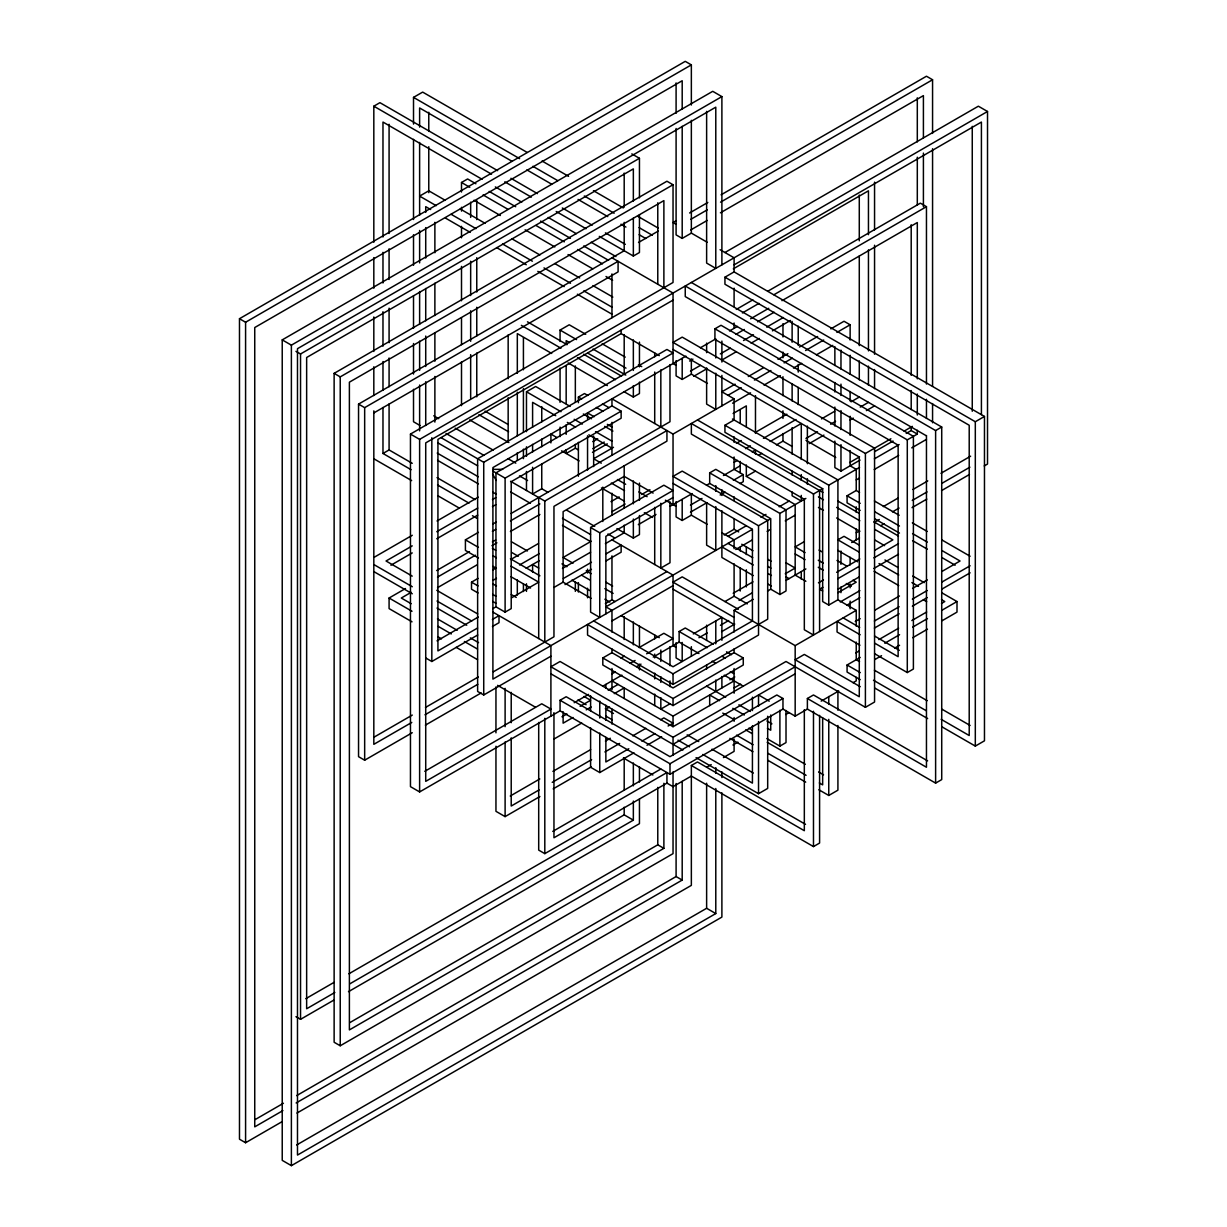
<?xml version="1.0" encoding="UTF-8"?>
<svg xmlns="http://www.w3.org/2000/svg" width="1227" height="1227" viewBox="0 0 1227 1227"><rect width="100%" height="100%" fill="white"/><g stroke="black" fill="none" stroke-linecap="round" stroke-linejoin="round"><path stroke-width="1.5" d="M373.821 242.24L373.821 106.197L379.925 102.669L497.641 170.645M413.514 124.096L413.514 97.378L422.671 92.102L527.135 152.409M461.505 192.025L461.505 182.486L467.61 178.973L475.907 183.759M282.041 1121.677L245.584 1142.736L239.48 1139.208L239.48 318.713L685.249 61.35L691.353 64.878L691.353 105.031M239.48 318.713L245.584 322.241L691.353 64.878M721.89 792.841L721.89 917.09L291.382 1165.65L282.225 1160.359L282.225 339.879L712.734 91.319L721.89 96.611L721.89 264.848M282.225 339.879L291.382 345.155L721.89 96.611M295.952 351.336L300.538 353.974L639.451 158.298L639.451 197.869M673.04 771.936L673.04 853.639L340.232 1045.772L334.127 1042.26L334.127 373.361L666.936 181.228L673.04 184.74L673.04 282.471L410.462 434.082L410.462 786.645L419.619 791.936L560.064 710.847L669.988 774.298L782.964 709.083L795.173 716.139L807.381 709.083L935.618 783.117L941.722 779.59L941.722 427.027L691.353 282.471M334.127 373.361L340.232 376.888L673.04 184.74M412.257 732.718L364.664 760.203L358.545 756.676L358.545 404.112L624.19 250.753L624.19 222.332M638.515 242.471L658.239 231.09M676.353 220.63L673.04 222.547L676.092 224.311M689.605 212.977L707.826 202.455M721.077 194.817L926.462 76.227L932.566 79.755L932.566 133.406M358.545 404.112L364.664 407.64L618.086 261.32L618.086 271.903L373.821 412.932M690.74 219.372L707.304 209.817M720.556 202.164L932.566 79.755M599.313 236.382L633.347 256.029L639.451 252.517L639.451 214.832M690.694 229.97L707.197 220.446M720.402 212.823L923.41 95.614L923.41 137.761M676.092 128.498L676.092 234.878L682.197 238.406L691.353 233.115L707.166 242.24M560.064 341.489L560.064 330.078L569.221 324.787L585.708 334.296M724.942 252.517L978.364 106.197L987.52 111.488L987.52 464.051L984.238 465.953M382.977 407.502L382.977 453.469L389.082 449.956L412.241 463.315M410.462 434.082L419.619 439.373L987.52 111.488M673.04 300.109L425.723 442.886L425.723 781.354L550.908 709.083L541.751 703.792L424.803 771.308M734.099 264.848L981.416 122.056L981.416 414.634M659.298 355.631L621.138 333.606L437.932 439.373L437.932 650.908L477.548 628.04M733.301 268.851L868.455 190.814L868.455 234.648M526.475 431.643L526.475 391.781L535.647 386.49L570.172 406.413M941.155 719.329L969.207 735.525L969.207 425.263L724.942 284.235L724.942 277.195L734.099 271.903L984.468 416.444L984.468 740.817L975.312 746.093L942.428 727.12M578.392 402.717L578.392 397.057L584.497 393.545L587.764 395.416M736.292 309.419L752.872 299.848M767.795 291.228L920.357 203.161L926.462 206.673L926.462 384.066M441.459 437.886L483.729 462.288L673.04 352.993L666.936 349.465L477.625 458.76L477.625 691.445L483.729 694.973L550.908 656.2M875.02 643.347L898.133 656.69L898.133 445.156L714.927 339.388L714.927 328.805L721.031 325.278L913.394 436.337L913.394 669.022L907.29 672.549L874.621 653.7M742.396 312.946L758.976 303.376M773.9 294.756L926.462 206.673M685.924 356.121L492.901 467.579L492.901 679.114L752.258 529.374M700.433 347.747L715.786 338.882L715.786 357.947M729.528 330.953L737.412 326.413M750.602 318.79L768.762 308.299M781.967 300.676L917.305 222.547L917.305 378.821M611.966 405.876L495.953 472.855L495.953 606.844L505.11 612.12L511.214 608.607L511.214 481.674L621.138 418.223L621.138 411.168L611.966 405.876L611.966 398.821L673.04 434.082L734.099 398.821L734.099 419.971L724.942 425.263L724.942 432.318L822.657 488.729L822.657 601.552L828.762 605.08L837.918 599.788L856.231 610.356L856.231 626.23M689.62 361.045L692.933 359.143M736.031 334.25L744.314 329.465M757.565 321.811L774.145 312.241M624.19 391.781L633.347 397.057L639.451 393.53L639.451 382.103M493.024 471.183L505.11 478.147L621.138 411.168M690.479 371.121L700.433 365.385M720.326 353.897L730.264 348.161M743.531 340.508L753.47 334.756M766.737 327.103L783.301 317.532M374.312 557.196L412.272 535.279M437.027 520.984L478.285 497.165M676.092 360.661L676.092 375.907L682.197 379.434L691.353 374.143L707.427 383.422M693.684 376.336L706.813 368.76M721.568 360.232L736.338 351.704M751.108 343.177L759.298 338.437M772.427 330.861L790.479 320.446M578.392 449.941L575.34 448.192L566.168 453.469L566.168 449.649M412.226 545.877L386.03 561L412.226 576.123M436.781 531.705L477.717 508.07M492.456 499.558L495.723 497.671M592.81 441.613L597.718 438.791M390.938 565.218L412.226 552.932M436.781 538.745L477.717 515.125M492.456 506.613L495.723 504.726M592.81 448.668L604.267 442.057M592.472 452.395L607.273 443.852M547.856 492.257L541.751 488.729L532.595 494.021L532.595 467.288M613.5 447.303L593.653 458.76L601.291 463.162M478.438 557.948L465.416 550.432L465.416 539.849L478.438 532.334M493.101 523.868L496.352 521.981M511.015 513.53L669.988 421.735L669.988 364.572M735.096 384.158L721.89 391.781L734.099 398.821M748.301 376.52L763.148 367.947M778.01 359.373L787.903 353.652M799.467 346.996L817.611 336.505M830.817 328.882L844.023 321.259L850.127 324.787L850.127 340.032M492.38 531.337L495.647 529.45M510.401 520.938L539.88 503.914M510.555 481.291L544.803 501.061L666.936 430.554L666.936 441.137L553.96 506.352L553.96 636.798L493.423 671.752M727.994 395.293L741.2 387.671M754.406 380.048L770.909 370.523M784.114 362.901L792.366 358.131M805.572 350.508L823.716 340.032M836.921 332.41L850.127 324.787M412.011 621.828L389.082 608.607L389.082 598.024L405.493 588.546M436.659 570.555L469.466 551.613M492.38 541.92L495.647 540.018M510.401 531.506L539.88 514.481M732.611 403.208L750.571 392.839M764.022 385.079L780.387 375.631M793.486 368.069L801.676 363.345M816.415 354.833L832.78 345.385M411.183 592.319L401.29 598.024L411.168 603.715M437.548 577.089L475.447 555.217M491.92 545.693L496.874 542.84M733.117 413.499L746.323 405.876L746.323 426.843M437.548 587.672L477.088 564.834M478.055 592.978L471.521 589.205L471.521 582.165L478.055 578.392M492.748 569.895L496.015 568.009M510.723 559.527L538.484 543.5M610.985 501.644L619.144 496.935M493.147 580.248L496.444 578.346M519.542 565.003L539.359 553.576M611.966 511.644L625.172 504.021M641.675 494.496L649.927 489.726M590.601 527.503L663.884 485.202L673.04 490.493L599.758 532.794L590.601 527.503L590.601 612.12L599.758 617.411L599.758 532.794M736.338 443.361L741.231 440.539M755.878 432.088L786.829 414.22M526.153 568.254L539.359 560.632M745.51 448.653L750.387 445.83M763.424 438.315L795.986 419.511M591.23 541.245L563.116 557.472L573.024 563.193M770.74 589.205L770.74 518.699L709.681 483.438L709.681 472.87L715.786 469.343L786.016 509.88L786.016 590.969L779.897 594.497L770.74 589.205L767.565 591.046M673.04 497.548L605.862 536.322L605.862 613.883M734.099 462.288L737.381 460.401M752.12 451.889L755.403 449.987M770.142 441.475L801.277 423.499L801.277 459.45M437.027 640.862L478.285 617.028M492.901 608.607L495.953 606.844M511.613 597.794L538.699 582.165L511.015 566.168M562.457 568.438L590.601 552.196M605.371 543.668L624.19 532.794L624.19 525.171M638.331 524.635L656 514.435M669.988 506.352L692.151 493.561M706.491 485.278L709.681 483.438M723.424 475.509L740.218 465.815M758.531 455.232L761.783 453.361M776.446 444.895L782.964 441.137L792.121 446.429M821.476 418.898L834.636 411.306M851.063 401.812L859.283 397.057M492.395 619.466L499.006 615.647L499.006 622.702L492.441 626.491M563.362 578.484L591.429 562.288M606.276 553.714L621.138 545.141L621.138 552.196L606.276 560.77M616.92 528.607L633.347 538.086L639.451 534.558L639.451 515.509M690.448 505.125L701.997 498.453M733.363 480.34L743.271 474.634L743.271 481.674L739.958 483.591M805.97 438.422L817.489 431.781M830.633 424.189L835.572 421.336M860.234 407.103L868.455 402.349M553.96 587.442L563.116 582.165L591.077 598.301M746.323 464.956L746.323 476.383L755.479 471.107M425.723 657.963L431.827 661.491L477.702 635.003M565.018 584.589L591.429 569.343M690.448 512.165L706.951 502.641M720.157 495.018L725.111 492.165M809.237 443.591L823.931 435.11M850.066 420.017L853.332 418.131M866.385 410.6L874.56 405.876M676.092 501.69L676.092 516.935L682.197 520.463L691.353 515.171L707.289 524.374M374.312 736.998L412.272 715.08M425.478 707.458L478.285 676.967M605.371 603.592L611.966 599.788L615.034 601.552M724.206 534.987L734.099 529.282L738.685 531.92M849.636 462.579L859.544 456.858M795.173 666.767L673.04 737.289L550.908 666.767L560.064 661.491L673.04 726.706L786.016 661.491L865.403 707.319L874.56 702.028L874.56 448.177L682.197 337.118L673.04 342.41L865.403 453.469L890.894 438.76M904.1 431.137L912.351 426.367M666.936 571.583L605.862 606.844L611.966 610.356L611.966 632.135M727.994 536.322L746.154 525.846M761.001 517.273L765.955 514.404M779.16 506.782L789.068 501.076M834.866 441.107L834.866 467.579L840.97 471.107L860.035 460.094M874.882 451.521L893.041 441.045M906.247 433.422L911.201 430.554L917.305 434.082L917.305 430.278M411.781 722.427L373.821 744.329L373.821 410.861M424.987 714.804L477.794 684.313M758.531 525.754L758.531 635.049L673.04 684.405L587.549 635.049L587.549 624.466L673.04 673.822L767.688 619.175L767.688 520.463L682.197 471.107L673.04 476.383L758.531 525.754L770.418 518.883M709.681 472.87L779.897 513.407L805.863 498.423M813.486 494.021L813.486 635.049L804.329 629.758L804.329 499.297L691.353 434.082L691.353 423.499L813.486 494.021L822.78 488.653M724.942 425.263L828.762 485.202L859.544 467.426M874.391 458.852L899.146 444.557M714.927 328.805L907.29 439.864L917.305 434.082M425.386 725.142L481.183 692.933M926.462 435.846L685.249 296.581L685.249 285.998L935.618 430.554L941.722 427.027M611.966 620.939L673.04 585.678M735.755 549.481L752.258 539.941M767.12 531.368L770.418 529.466M785.265 520.892L795.173 515.171M856.231 479.91L859.498 478.024M874.207 469.542L898.701 455.401M911.768 447.855L926.462 439.373M860.173 510.401L847.075 502.84L847.075 495.785L856.231 490.493L859.544 492.395M724.942 277.195L975.312 421.735L984.468 416.444M611.767 652.549L673.04 687.933L734.099 652.672L743.271 657.963L743.271 665.003L673.04 705.556L602.81 665.003L602.81 657.963L611.966 652.672L611.966 648.945M804.329 541.613L795.173 546.905L805.081 552.625M620.969 658.055L624.267 656.154M639.129 647.58L663.884 633.285L673.04 638.561L646.629 653.807M733.194 593.255L753.01 581.828M883.317 506.598L898.133 498.024M912.965 489.466L927.781 480.907M940.971 473.3L970.618 456.183M724.942 601.552L734.099 596.261L747.304 603.883M560.064 710.847L560.064 700.264L566.168 696.737L669.988 756.676L776.844 694.973L782.964 698.5L782.964 709.083M653.239 657.058L679.144 642.089L679.144 631.522L685.249 627.994L713.316 644.19M611.966 673.822L615.279 671.921M630.126 663.347L635.08 660.479M739.053 600.448L752.258 592.825M785.265 573.776L795.173 568.055L786.016 562.764M856.231 532.794L859.529 530.892M874.36 522.334L879.299 519.481M892.474 511.874L899.069 508.07M912.244 500.463L927.06 491.904M941.891 483.346L969.897 467.18M574.175 702.703L588.561 694.39M602.81 686.169L621.874 675.157M636.736 666.583L640.985 664.129M693.286 633.93L721.89 617.411L721.89 640.279M734.099 631.982L734.099 610.356L753.225 599.328M786.016 580.402L805.863 568.945M851.661 542.503L859.513 537.963M880.848 525.647L884.13 523.745M912.029 507.641L926.799 499.113M941.569 490.585L969.468 474.481M561.966 716.798L566.92 713.945M580.126 706.323L590.018 700.602M608.178 690.126L618.086 684.405M698.945 637.718L707.197 632.948M720.402 625.325L728.654 620.555M573.024 717.473L563.116 723.178L563.116 711.752M586.23 709.85L591.184 706.982M614.282 693.638L624.19 687.933L624.19 698.5M721.568 631.706L734.758 624.083M818.455 582.825L823.409 579.957M836.645 572.319L859.805 558.945M874.682 550.356L892.873 539.849L874.682 529.343M553.96 739.053L581.721 723.025M606.215 708.884L609.482 706.997M822.888 587.304L819.59 589.205L822.657 590.969M837.688 578.761L859.053 566.429M873.854 557.886L898.517 543.653M837.688 589.343L859.053 577.012M873.854 568.469L898.517 554.221M838.087 592.641L856.231 582.165L852.934 580.248M602.81 657.963L673.04 698.5L743.271 657.963M840.265 601.966L859.851 590.647M510.263 796.016L539.788 778.961M552.917 771.384L590.647 749.605M605.417 741.077L610.325 738.24M669.988 703.792L660.832 709.083L660.832 697.642M846.799 605.233L859.851 597.702M539.098 789.927L511.214 806.032L511.214 737.841M552.227 782.351L591.598 759.62M604.896 751.952L619.65 743.439M632.749 735.863L645.862 728.301M660.601 719.789L663.884 717.902L673.04 723.178L668.117 726.016M729.866 679.804L734.774 676.967M611.966 680.878L673.04 716.139L734.099 680.878L743.271 686.169M734.099 610.356L795.173 645.617L856.231 610.356M495.953 746.246L495.953 811.323L505.11 816.615L539.911 796.522M553.178 788.869L591.291 766.844M628.807 748.731L605.862 761.967L605.862 737.366M641.905 741.154L655.019 733.593M734.099 687.933L740.663 684.145M855.265 621.506L860.173 618.669M874.912 610.156L899.468 595.985M912.566 588.423L927.305 579.911M942.045 571.399L960.051 561L942.045 550.601M590.601 727.764L590.601 767.258L599.758 772.55L633.96 752.795M646.982 745.28L661.644 736.813M874.391 621.031L899.146 606.736M912.351 599.113L927.198 590.54M942.06 581.966L970.112 565.77M673.04 744.329L795.173 673.822M874.391 628.086L899.146 613.791M912.351 606.169L927.198 597.595M942.06 589.021L970.112 572.825M855.802 652.917L859.099 651.016M878.869 639.604L898.639 628.193M911.83 620.571L926.661 612.012M941.492 603.454L944.775 601.552L941.492 599.65M552.763 831.4L660.832 769.022M560.064 700.264L669.988 763.731L782.964 698.5M860.234 679.651L847.075 672.059L847.075 665.003L860.204 657.427M884.805 643.224L899.575 634.696M912.704 627.12L927.459 618.592M942.229 610.08L956.999 601.552L956.999 612.12L942.229 620.647M819.59 715.372L819.59 843.056L813.486 846.584L691.353 776.062L691.353 765.495L697.473 761.967L805.526 824.36M807.381 709.083L807.381 698.5L813.486 694.973L927.612 760.863M874.974 659.482L881.523 655.693M894.652 648.117L899.575 645.279M912.704 637.703L927.459 629.175M538.699 722.427L538.699 850.112L544.803 853.639L666.936 783.117L673.04 786.645L691.353 776.062M732.948 745.004L737.902 742.151M785.771 714.513L789.068 712.611M305.784 998.686L333.974 982.413M348.897 973.793L624.19 814.851L633.347 820.142L633.347 801.078M706.629 767.258L711.2 764.605M723.424 757.565L734.099 751.384L734.099 739.053M821.185 701.108L838.716 691M853.056 682.718L856.231 680.878L856.231 677.35M334.833 992.49L306.643 1008.763L306.643 357.502L633.347 168.881L633.347 201.09M349.756 983.87L633.347 820.142M295.952 1016.692L300.538 1019.33L333.606 1000.25M348.483 991.661L639.451 823.67L639.451 799.068M766.844 738.562L779.897 746.108L786.016 742.58L786.016 710.51M349.91 1022.566L657.779 844.82L663.884 848.348L663.884 783.271M663.884 848.348L349.388 1029.913L349.388 382.18L663.884 200.615L663.884 287.762M696.062 757.626L758.531 793.7L767.688 788.409L767.688 716.261M255.262 1119.515L283.422 1103.257M296.673 1095.604L676.092 876.553L682.197 880.081L682.197 781.354M282.9 1110.604L254.741 1126.861L254.741 327.532L682.197 80.737L682.197 109.234M296.152 1102.95L682.197 880.081M818.869 789.759L828.762 795.464L837.918 790.173L837.918 725.479M296.949 1113.073L691.353 885.373L691.353 776.415M296.627 1144.99L706.629 908.287L715.786 913.563L715.786 788.501M715.786 913.563L297.486 1155.067L297.486 348.683L715.786 107.178L715.786 268.376L706.629 263.084L706.629 111.381M493.499 469.343L502.671 469.343M631.813 153.896L639.451 158.298M720.096 249.71L734.099 257.793L734.099 271.903M542.058 161.013L568.576 176.335M593.454 190.691L623.301 207.93M638.224 216.55L658.117 228.023M413.514 97.378L519.619 158.651M532.886 166.305L557.764 180.66M584.297 195.983L614.144 213.222M639.006 227.578L652.273 235.231M512.042 161.32L419.619 107.961L419.619 127.117M526.889 169.893L551.644 184.188M578.055 199.434L607.764 216.581M620.969 224.204L625.923 227.072M639.129 234.694L645.724 238.498M510.907 178.298L537.441 193.621M562.319 207.976L592.15 225.201M605.417 232.869L625.325 244.357M373.821 106.197L491.536 174.173M504.803 181.826L531.337 197.133M556.199 211.504L586.046 228.728M482.104 179.295L382.977 122.056L382.977 237.01M495.325 186.918L521.751 202.179M548.193 217.455L576.276 233.667M591.138 242.24L615.923 256.55M611.966 257.793L673.04 293.054L673.04 363.575L676.092 365.339M489.174 191.412L515.708 206.734M540.57 221.09L570.432 238.329M583.684 245.983L608.561 260.339M461.505 182.486L469.803 187.286M483.07 194.94L507.932 209.296M536.122 225.569L564.313 241.857M577.58 249.51L602.457 263.866M473.975 200.262L500.371 215.507M525.125 229.802L554.834 246.949M568.04 254.572L592.794 268.866M606 276.489L612.61 280.308M445.355 200.384L428.775 190.814L419.619 196.105L436.198 205.676M460.278 209.004L485.156 223.36M511.69 238.682L539.88 254.955M554.803 263.575L579.681 277.931M592.948 285.6L612.84 297.087M451.122 214.296L475.999 228.651M502.533 243.974L532.38 261.198M543.99 267.9L570.524 283.222M583.776 290.876L611.966 307.164M430.662 209.526L425.723 206.673L425.723 212.394M445.508 218.099L470.232 232.378M496.598 247.593L526.26 264.725M537.809 271.382L564.175 286.612M577.365 294.219L611.966 314.204M673.04 349.465L859.283 456.996L859.283 696.737L795.173 659.727L804.329 654.436L860.234 686.706M805.986 440.324L835.756 457.518M602.181 343.821L625.249 357.134M638.439 364.741L641.736 366.643M732.458 419.02L837.918 479.91L837.918 599.788M874.391 500.969L899.146 515.263M912.351 522.886L927.198 531.46M942.06 540.049L970.112 556.245M560.064 330.078L576.552 339.588M593.024 349.097L625.985 368.131M847.075 495.785L860.173 503.346M874.912 511.843L899.468 526.03M912.566 533.592L927.305 542.104M569.481 342.563L566.168 340.646L566.168 344.48M587.702 353.085L625.785 375.079M874.912 518.898L899.468 533.085M912.566 540.647L927.305 549.144M942.045 557.656L955.143 565.218M527.472 321.827L567.089 344.695M583.592 354.235L621.552 376.152M697.473 419.971L822.888 492.395M837.688 500.938L859.053 513.269M873.854 521.812L898.517 536.061M521.368 325.354L560.969 348.223M577.472 357.763L615.433 379.68M818.455 496.889L823.409 499.742M836.645 507.38L859.805 520.754M551.705 353.453L517.319 333.606L517.319 373.299M568.07 362.901L607.365 385.585M818.455 507.457L823.409 510.325M836.645 517.963L859.805 531.337M874.682 539.926L884.606 545.647M743.271 474.634L734.099 469.343L734.099 456.996M746.323 476.383L795.173 504.588L795.173 575.11L805.863 581.276M858.762 544.834L844.023 536.322L837.918 539.849L859.283 552.196M884.958 559.957L898.057 567.518M912.796 576.03L924.253 582.641M942.259 593.04L956.999 601.552M602.457 403.913L608.991 407.686M879.023 563.576L898.747 574.972M911.906 582.564L918.471 586.368M578.392 397.057L581.659 398.944M596.353 407.441L602.886 411.214M837.918 550.432L857.642 561.813M874.084 571.307L898.747 585.555M923.41 599.788L926.692 601.69M594.144 416.735L587.549 412.932L587.549 418.652M607.35 424.358L612.304 427.226M583.316 414.005L591.537 418.76M604.696 426.352L612.917 431.091M819.022 550.095L822.289 551.981M836.998 560.478L846.799 566.122M526.475 391.781L561 411.705M574.159 419.297L582.38 424.051M595.54 431.643L611.966 441.137M818.271 560.248L823.225 563.101M555.739 415.723L532.595 402.349L532.595 427.18M567.319 422.41L575.586 427.18M588.822 434.818L611.966 448.177M673.04 483.438L752.427 529.266L752.427 620.939L673.04 666.767L593.653 620.939M795.173 553.96L805.081 559.665M818.271 567.288L823.225 570.156M846.339 583.5L851.293 586.353M557.012 437.61L550.908 434.082L550.908 442.901M653.117 493.085L624.19 476.383L563.116 511.644L563.116 582.165M665.402 500.187L676.092 506.352M721.629 532.641L734.099 539.849L734.099 548.668M741.737 544.251L752.933 550.724M767.811 559.313L771.123 561.23M617.426 479.527L625.678 484.297M638.868 491.92L647.12 496.69M727.994 543.377L752.749 557.672M767.611 566.245L770.909 568.147M785.771 576.721L789.068 578.638M561.598 450.83L579.098 460.938M611.307 483.055L624.512 490.677M721.89 546.905L753.255 565.003M768.102 573.576L771.4 575.494M485.033 411.137L508.131 424.481M843.164 617.902L859.667 627.442M874.529 636.015L899.284 650.31M478.913 414.665L508.622 431.812M860.173 634.773L837.059 621.429L837.059 632.012L859.928 645.218M601.414 487.917L624.512 501.26M644.328 512.702L652.58 517.457M753.255 575.586L721.89 557.472L721.89 510.693M768.102 584.159L771.4 586.061M469.68 419.895L508.868 442.533M433.729 415.784L438.683 418.652M455.186 428.177L493.147 450.094M508.162 458.76L515.8 463.162M859.544 661.629L856.231 659.727L856.231 642.089M874.391 670.203L927.198 700.694M942.06 709.267L970.112 725.464M446.03 433.468L483.99 455.386M519.481 475.877L527.564 480.539M847.075 665.003L860.28 672.626M873.486 680.249L926.293 710.755M420.079 425.539L413.514 421.751L413.514 389.312M566.675 510.171L594.727 526.368M607.932 533.99L614.528 537.809M738.317 609.267L682.197 576.874L673.04 582.165L734.099 617.411M875.02 688.194L927.643 718.577M611.966 539.849L673.04 575.11L673.04 645.617L676.092 647.381M438.177 443.039L477.625 465.815M562.457 518.315L590.524 534.512M510.585 491.889L530.432 503.346M437.226 453.07L478.331 476.797M562.457 525.371L590.524 541.567M673.04 589.205L734.099 624.466M437.579 460.324L478.407 483.898M492.901 492.257L495.953 494.021M437.042 477.64L475.079 499.604M382.977 453.469L411.091 469.711M437.548 484.987L468.975 503.131M586.23 570.816L591.184 573.684M606.031 582.258L612.641 586.061M726.507 651.813L731.461 654.666M807.381 698.5L926.462 767.258L926.462 435.554M561.966 563.868L566.92 566.721M581.767 575.294L590.018 580.064M604.88 588.638L613.132 593.408M679.144 631.522L707.197 647.718M722.059 656.292L725.356 658.193M373.821 458.76L411.628 480.601M437.932 495.785L459.312 508.116M472.456 515.708L477.395 518.561M511.475 541.767L527.411 550.969M571.874 580.156L590.018 590.647M604.88 599.221L609.834 602.074M679.144 642.089L698.945 653.531M712.151 661.154L715.448 663.055M730.31 671.629L733.608 673.546M511.69 552.457L518.254 556.26M538.699 568.055L532.595 564.527L532.595 572.165M621.261 615.724L659.298 637.687M769.222 701.154L758.531 694.973L758.531 706.369M724.237 675.187L734.099 680.878M492.38 548.362L495.647 550.248M510.401 558.776L539.88 575.8M465.416 539.849L478.438 547.365M493.101 555.831L496.352 557.718M706.629 686.169L725.694 697.166M738.884 704.789L750.449 711.461M766.952 720.985L771.906 723.853M493.101 566.414L496.352 568.285M511.015 576.751L530.555 588.04M719.574 700.694L709.681 694.973L709.681 705.556M732.78 708.316L744.344 714.988M767.442 728.332L770.74 730.234L770.74 714.988M722.749 713.102L734.175 719.697M748.869 728.178L752.136 730.065M493.147 584.067L496.444 585.969M511.291 594.543L516.245 597.411M745.694 729.881L752.32 733.7M767.228 742.304L805.311 764.298M818.562 771.952L823.532 774.82M471.521 582.165L478.055 585.923M492.748 594.42L496.015 596.307M736.537 735.172L753.102 744.728M767.995 753.332L806.093 775.326M819.345 782.964L822.657 784.881L822.657 717.948M492.748 601.46L496.015 603.347M729.881 738.378L752.964 751.691M767.795 760.265L805.694 782.136M492.901 612.12L550.908 645.617L550.908 716.139M436.781 590.31L477.717 613.945M687.166 734.866L698.73 741.553M711.967 749.191L753.317 773.056M374.312 564.819L412.272 586.736M437.027 601.031L471.689 621.031M677.994 740.157L689.574 746.829M702.81 754.467L752.427 783.117L752.427 725.832M374.312 571.874L412.272 593.776M437.027 608.071L466.735 625.233M550.908 673.822L682.902 750.034M584.006 696.461L590.555 700.249M605.294 708.746L613.485 713.47M437.472 618.899L457.196 630.295M470.355 637.887L478.561 642.641M577.902 699.988L586.092 704.712M605.739 716.062L612.288 719.835M691.353 765.495L804.329 830.71L804.329 709.712M389.082 598.024L412.011 611.261M438.208 626.383L451.306 633.945M464.404 641.506L477.502 649.068M438.208 636.966L441.475 638.853M456.214 647.35L477.502 659.651M497.595 685.356L535.401 707.181M623.423 757.995L652.871 775.004M492.594 474.097L496.26 480.447M975.312 421.735L975.312 746.093M972.259 126.335L972.259 411.26M935.618 430.554L935.618 783.117M932.566 148.743L932.566 386.336M932.566 403.576L932.566 422.748M926.462 399.312L926.462 418.392M923.41 153.099L923.41 206.734M917.305 97.838L917.305 141.903M917.305 157.225L917.305 205.124M917.305 394.066L917.305 415.033M911.201 224.74L911.201 375.293M911.201 390.539L911.201 409.588M911.201 426.751L911.201 430.554M907.29 439.864L907.29 672.549M874.56 182.148L874.56 229.955M874.56 245.247L874.56 354.25M874.56 369.542L874.56 388.668M868.455 249.894L868.455 350.891M868.455 366.137L868.455 385.201M865.403 453.469L865.403 707.319M859.283 195.047L859.283 240.799M859.283 256.044L859.283 345.615M859.283 360.861L859.283 379.91M856.231 490.493L856.231 469.343L850.127 465.815L850.127 450.57M856.231 506.828L856.231 512.395M856.231 529.082L856.231 539.849M850.127 355.278L850.127 374.342M850.127 391.49L850.127 401.014M850.127 416.26L850.127 435.324M850.127 557.288L850.127 564.911M850.127 583.975L850.127 587.779M850.127 601.123L850.127 608.745M840.97 350.109L840.97 369.005M840.97 384.143L840.97 395.477M840.97 410.6L840.97 429.511M840.97 444.634L840.97 471.107M840.97 551.061L840.97 564.297M840.97 586.981L840.97 592.656M837.918 691.23L837.918 710.249M834.866 346.581L834.866 365.493M834.866 382.502L834.866 391.95M834.866 407.073L834.866 425.984M828.762 485.202L828.762 605.08M828.762 696.522L828.762 704.129M828.762 719.344L828.762 795.464M819.59 490.493L819.59 631.522M813.486 711.277L813.486 846.584M807.381 426.091L807.381 463.699M807.381 478.745L807.381 484.374M801.277 474.588L801.277 480.263M801.277 495.401L801.277 501.076L792.121 495.785L792.121 491.996M801.277 571.583L801.277 579.144M798.225 326.152L798.225 345.293M798.225 364.419L798.225 372.088M798.225 387.395L798.225 404.619M795.173 645.617L795.173 716.139M792.121 321.397L792.121 342.226M792.121 383.913L792.121 400.953M792.121 427.671L792.121 454.159M792.121 471.183L792.121 474.972M782.964 323.683L782.964 336.95M782.964 352.103L782.964 357.778M782.964 376.72L782.964 395.661M782.964 410.83L782.964 418.407M782.964 433.56L782.964 441.137M779.897 513.407L779.897 594.497M779.897 710.264L779.897 746.108M758.531 721.553L758.531 793.7M755.479 395.661L755.479 433.392M755.479 450.355L755.479 454.128M752.427 697.181L752.427 710.556M746.323 546.905L746.323 554.527M746.323 569.773L746.323 586.92M740.218 409.971L740.218 423.315M740.218 461.429L740.218 472.87M740.218 547.196L740.218 551M740.218 568.147L740.218 591.015M734.099 288.192L734.099 306.658M734.099 323.023L734.099 328.315M734.099 436.812L734.099 442.333M734.099 496.797L734.099 500.509M734.099 518.699L734.099 529.282M734.099 563.791L734.099 596.261M734.099 648.914L734.099 652.672M734.099 668.531L734.099 693.209M734.099 717.55L734.099 721.307M721.89 341.075L721.89 362.042M721.89 375.385L721.89 405.876M721.89 489.726L721.89 495.447M721.89 676.491L721.89 687.933M721.89 771.829L721.89 777.55M715.786 373.192L715.786 409.404L706.629 404.112L706.629 367.901M715.786 485.631L715.786 491.352M715.786 506.598L715.786 550.432L706.629 545.141L706.629 503.208M715.786 620.939L715.786 643.807M715.786 680.019L715.786 691.461M715.786 767.657L715.786 773.332M706.629 343.131L706.629 352.655M706.629 625.187L706.629 640.433M706.629 665.203L706.629 669.006M706.629 783.209L706.629 908.287M691.353 120.323L691.353 233.115M691.353 358.897L691.353 374.143M691.353 494.205L691.353 515.171M691.353 646.675L691.353 656.2M682.197 126.335L682.197 238.406M682.197 358.468L682.197 379.434M682.197 499.496L682.197 520.463M682.197 642.427L682.197 661.491L676.092 657.963L676.092 642.718M676.092 82.915L676.092 113.313M676.092 783.532L676.092 876.553M673.04 434.082L673.04 504.588M673.04 673.822L673.04 684.405M673.04 698.5L673.04 705.556M673.04 716.139L673.04 726.706M673.04 737.289L673.04 755.372M669.988 501.782L669.988 562.764L660.832 568.055L660.832 503.254M669.988 646.614L669.988 665.678M669.988 680.924L669.988 686.645M669.988 763.731L669.988 774.298M666.936 783.117L666.936 772.55L553.96 837.765L553.96 712.642M660.832 369.864L660.832 427.027M660.832 650.003L660.832 661.445M660.832 676.69L660.832 682.396M657.779 202.777L657.779 284.235M657.779 787.397L657.779 844.82M654.712 352.993L654.712 356.796M654.712 372.042L654.712 423.499M654.712 507.365L654.712 564.527M654.712 635.049L654.712 638.853M654.712 654.098L654.712 657.917M654.712 673.163L654.712 678.868M654.712 694.114L654.712 705.556M639.451 342.088L639.451 366.858M639.451 483.101L639.451 500.263M639.451 626.046L639.451 646.997M639.451 664.16L639.451 669.865M639.451 766.906L639.451 782.044M633.347 218.145L633.347 256.029M633.347 339.894L633.347 370.385M633.347 385.631L633.347 397.057M633.347 480.923L633.347 503.791M633.347 519.036L633.347 538.086M633.347 621.936L633.347 644.804M633.347 762.964L633.347 785.832M624.19 173.068L624.19 207.164M624.19 334.603L624.19 374.618M624.19 465.815L624.19 508.024M624.19 616.66L624.19 639.528M624.19 757.673L624.19 790.081M624.19 807.228L624.19 814.851M621.138 330.078L621.138 333.606M611.966 273.912L611.966 317.732M611.966 422.333L611.966 455.232M611.966 493.254L611.966 515.171M611.966 555.862L611.966 599.788M611.966 668.531L611.966 689.697M611.966 709.083L611.966 724.129M605.862 684.405L605.862 688.178M605.862 705.218L605.862 720.341M602.81 487.119L602.81 521.49M599.758 701.092L599.758 718.01M599.758 733.056L599.758 772.55M593.653 436.076L593.653 466.582M590.601 695.801L590.601 710.847M587.549 435.8L587.549 470.094M587.549 569.205L587.549 573.009M587.549 588.254L587.549 597.779M578.392 442.318L578.392 476.26M578.392 582.61L578.392 592.043M575.34 365.953L575.34 402.287M575.34 444.358L575.34 448.192M575.34 581.797L575.34 591.368M566.168 365.508L566.168 403.76M566.168 424.787L566.168 434.358M560.064 368.131L560.064 402.379M560.064 427.119L560.064 436.628M544.803 501.061L544.803 642.089M544.803 718.316L544.803 853.639M541.751 406.612L541.751 421.889M541.751 439.082L541.751 446.72M541.751 463.898L541.751 488.729M538.699 497.548L538.699 638.561M532.595 444.358L532.595 452.011M526.475 446.827L526.475 456.321M526.475 471.505L526.475 490.493M526.475 583.791L526.475 591.383M523.423 337.64L523.423 369.772M523.423 388.683L523.423 432.165M523.423 449.174L523.423 458.637M523.423 583.975L523.423 591.537M517.319 392.211L517.319 435.692M517.319 452.702L517.319 460.263M517.319 579.942L517.319 595.064M511.214 692.381L511.214 722.688M508.162 334.894L508.162 378.714M508.162 397.778L508.162 441.613M505.11 478.147L505.11 612.12M505.11 688.378L505.11 726.66M505.11 741.967L505.11 816.615M495.953 686.921L495.953 732.856M483.729 462.288L483.729 694.973M476.766 200.553L476.766 219.602M476.766 257.716L476.766 292.026M476.766 307.271L476.766 335.861M476.766 353.008L476.766 396.842M470.662 202.164L470.662 217.409M470.662 261.244L470.662 295.554M470.662 310.799L470.662 341.29M470.662 354.634L470.662 398.468M461.505 207.286L461.505 211.105M461.505 226.366L461.505 237.808M461.505 266.412L461.505 300.753M461.505 317.916L461.505 344.618M461.505 361.781L461.505 405.646M434.879 222.317L434.879 252.762M434.879 283.207L434.879 315.554M434.879 332.686L434.879 361.213M434.879 376.444L434.879 422.103M431.827 437.748L431.827 661.491M428.775 112.255L428.775 131.396M428.775 146.719L428.775 192.685M425.723 227.608L425.723 258.053M425.723 288.498L425.723 320.845M425.723 336.06L425.723 366.505M425.723 381.735L425.723 425.493M419.619 142.439L419.619 215.216M419.619 230.461L419.619 262.9M419.619 291.535L419.619 324.373M419.619 341.152L419.619 370.339M419.619 385.048L419.619 430.861M419.619 439.373L419.619 791.936M413.514 139.357L413.514 219.495M413.514 234.756L413.514 265.293M413.514 295.814L413.514 328.253M413.514 343.514L413.514 374.051M389.082 124.28L389.082 233.483M389.082 248.805L389.082 279.449M389.082 308.192L389.082 342.67M389.082 357.993L389.082 386.735M389.082 403.974L389.082 449.956M382.977 252.333L382.977 282.977M382.977 311.719L382.977 346.198M382.977 361.52L382.977 390.263M373.821 257.578L373.821 288.222M373.821 316.965L373.821 351.459M373.821 366.796L373.821 395.539M364.664 407.64L364.664 760.203M340.232 376.888L340.232 1045.772M300.538 353.974L300.538 1019.33M291.382 345.155L291.382 1165.65M245.584 322.241L245.584 1142.736"/></g></svg>
